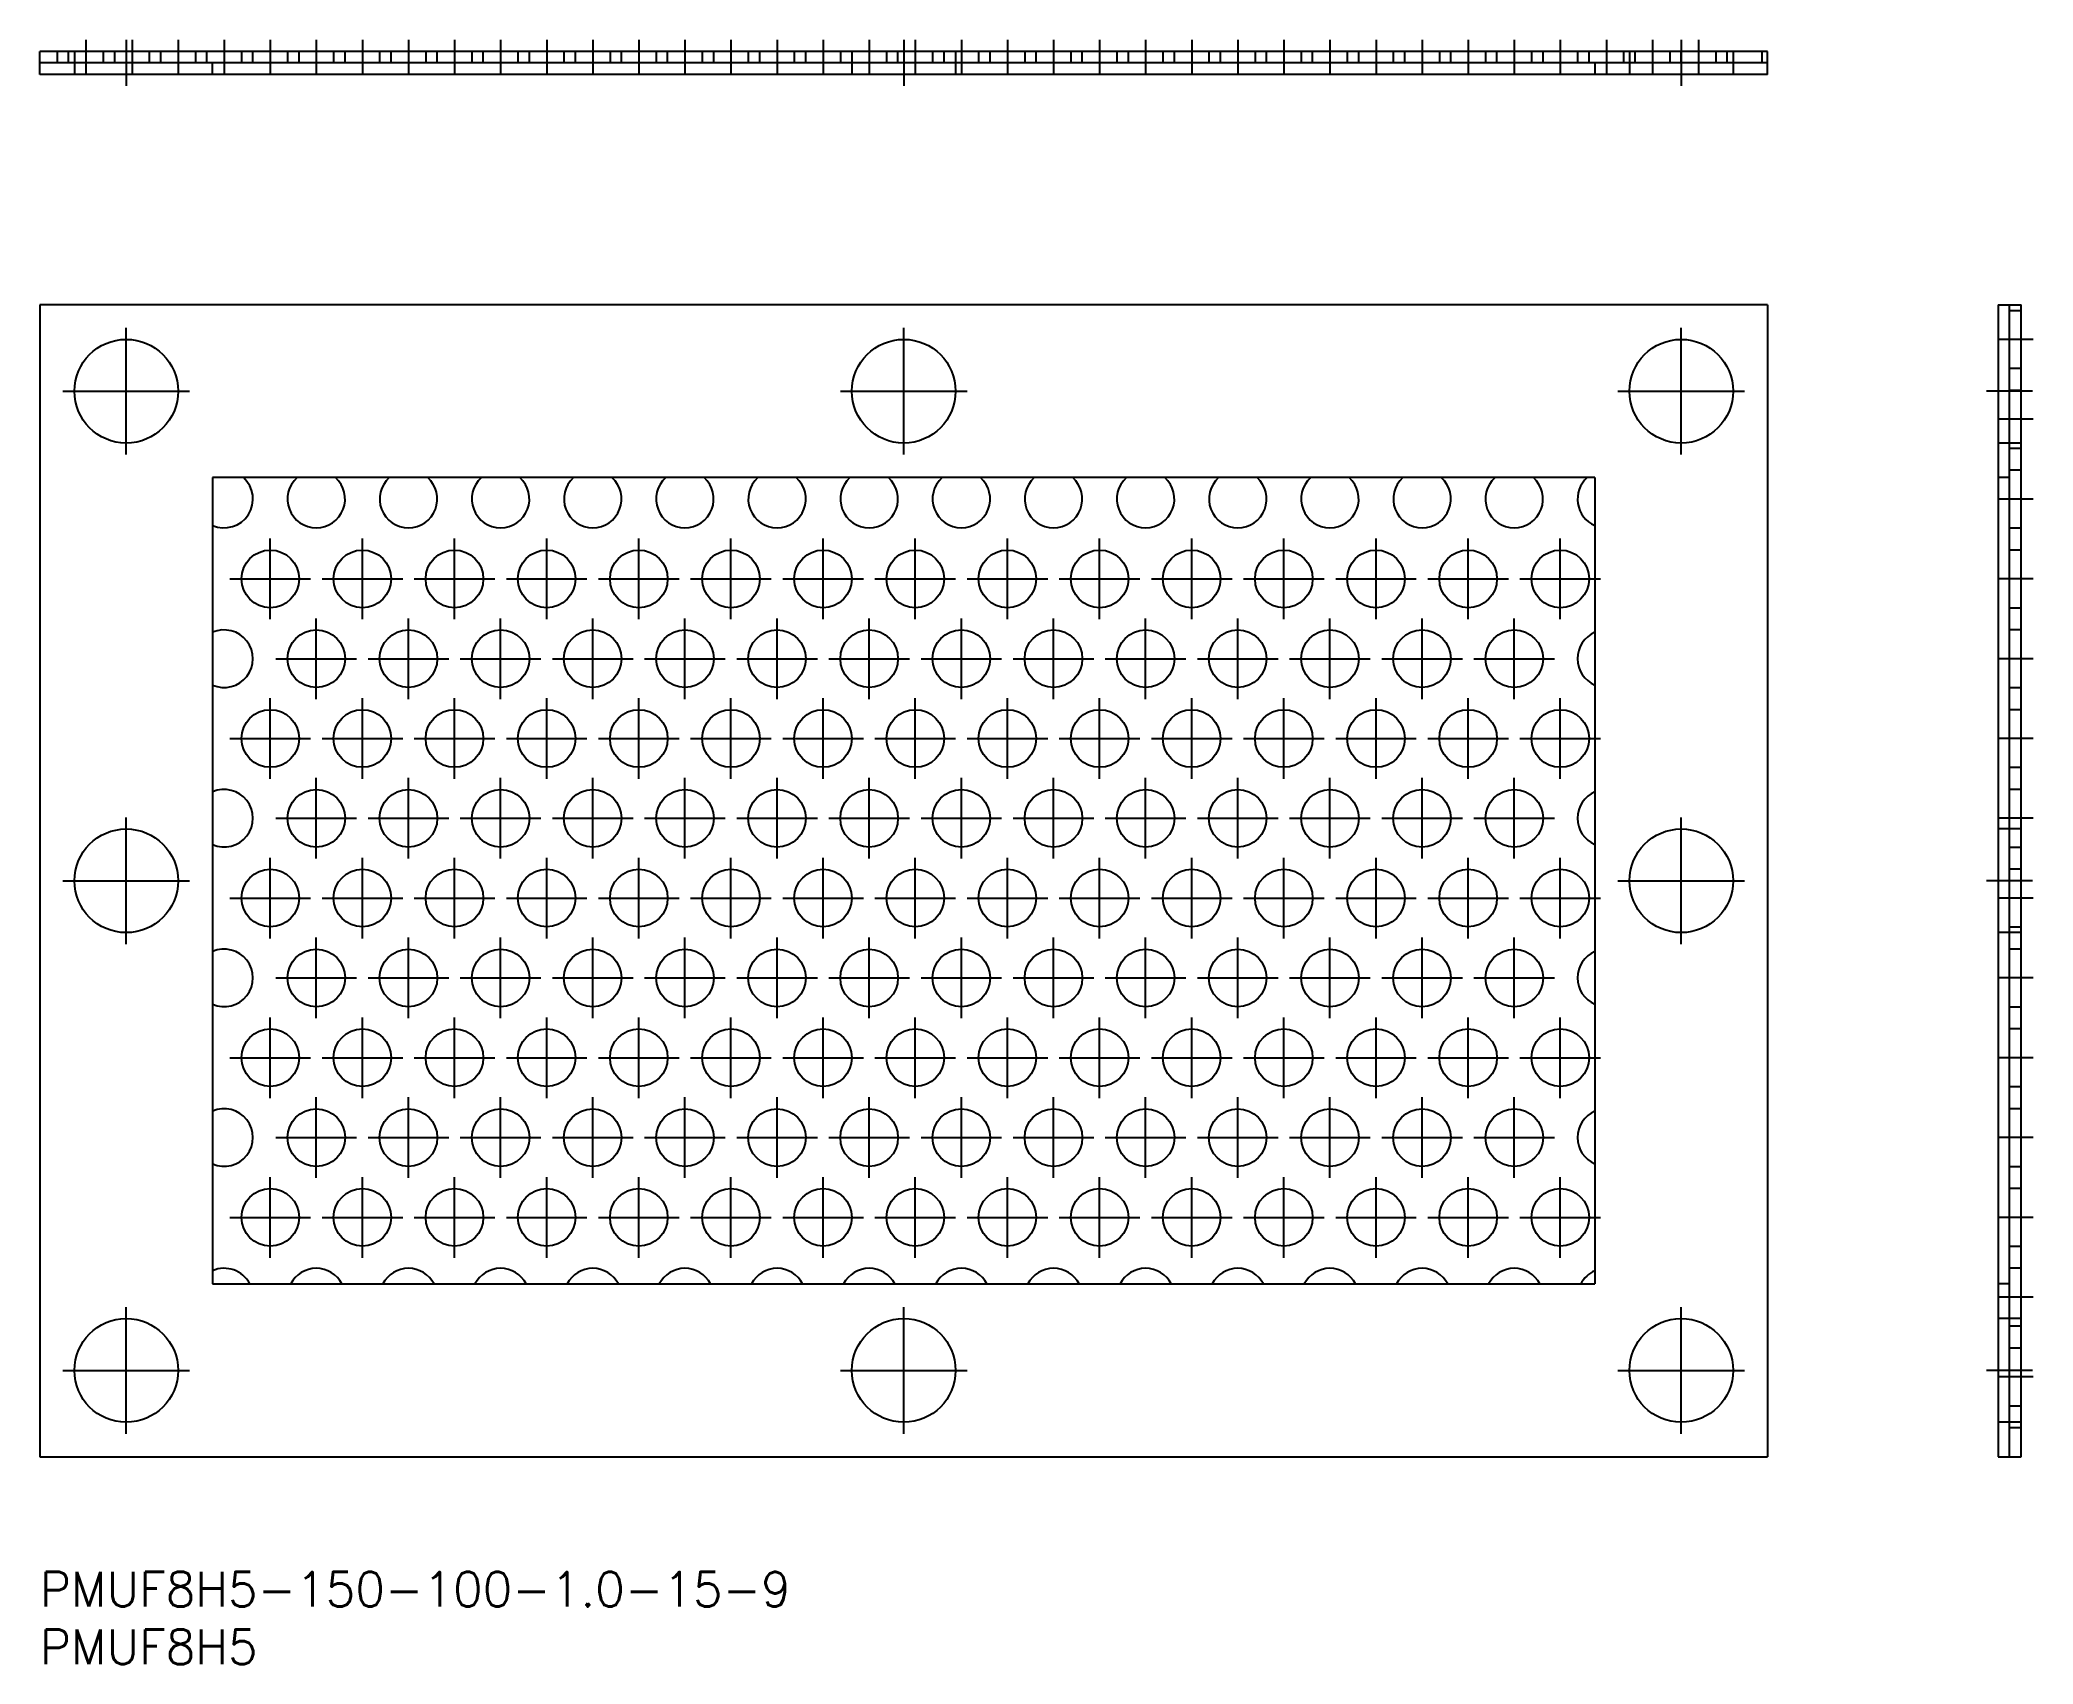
# Model space of a CAD drawing. Extents: x 0 to 173, y -8 to 133.
import ezdxf

# ---------------------------------------------------------------- set-up
doc = ezdxf.new("R2010")
doc.units = 0
doc.header["$LTSCALE"] = 0.5
doc.linetypes.add('CENTER', pattern=[50.8, 31.75, -6.35, 6.35, -6.35])
doc.linetypes.add('DASHED', pattern=[19.05, 12.7, -6.35])
for name, color, linetype in [('MSM_CENTER', 1, 'CENTER'), ('MSM_CONTINUOUS', 7, 'CONTINUOUS'), ('MSM_DASHED', 4, 'DASHED'), ('MSM_PART_NUMBER', 7, 'CONTINUOUS')]:
    doc.layers.add(name, color=color, linetype=linetype)
doc.styles.get("Standard").update_dxf_attribs({"font": 'txt.shx', "height": 3, "bigfont": 'bigfont.shx'})

# ---------------------------------------------------------------- blocks, each defined once
blk = doc.blocks.new('*U35')
at = {"layer": 'MSM_PART_NUMBER'}
blk.add_text('PMUF8H5-150-100-1.0-15-9', height=3, dxfattribs=at).set_placement((0, -3))
blk = doc.blocks.new('*U36')
at = {"layer": 'MSM_PART_NUMBER'}
blk.add_text('PMUF8H5', height=3, dxfattribs=at).set_placement((0, -8))

msp = doc.modelspace()

# ---------------------------------------------------------------- linework, layer by layer
at = {"layer": 'MSM_CENTER'}
for p, q in [((4, 133), (4, 130)), ((7.5, 133), (7.5, 129)), ((8, 133), (8, 130)), ((12, 133), (12, 130)), ((16, 133), (16, 130)), ((20, 133), (20, 130)), ((24, 133), (24, 130)), ((28, 133), (28, 130)), ((32, 133), (32, 130)), ((36, 133), (36, 130)), ((40, 133), (40, 130)), ((44, 133), (44, 130)), ((48, 133), (48, 130)), ((52, 133), (52, 130)), ((56, 133), (56, 130)), ((60, 133), (60, 130)), ((64, 133), (64, 130)), ((68, 133), (68, 130)), ((72, 133), (72, 130)), ((75, 133), (75, 129)), ((76, 133), (76, 130)), ((80, 133), (80, 130)), ((84, 133), (84, 130)), ((88, 133), (88, 130)), ((92, 133), (92, 130)), ((96, 133), (96, 130)), ((100, 133), (100, 130)), ((104, 133), (104, 130)), ((108, 133), (108, 130)), ((112, 133), (112, 130)), ((116, 133), (116, 130)), ((120, 133), (120, 130)), ((124, 133), (124, 130)), ((128, 133), (128, 130)), ((132, 133), (132, 130)), ((136, 133), (136, 130)), ((140, 133), (140, 130)), ((142.5, 133), (142.5, 129)), ((144, 133), (144, 130)), ((7.5, 97), (7.5, 108)), ((75, 97), (75, 108)), ((142.5, 97), (142.5, 108)), ((173.05, 106.99), (169.95, 106.99)), ((2, 102.5), (13, 102.5)), ((69.5, 102.5), (80.5, 102.5)), ((137, 102.5), (148, 102.5)), ((173, 102.5), (169, 102.5)), ((173.05, 100.07), (169.95, 100.07)), ((173.05, 93.14), (169.95, 93.14)), ((20, 82.71), (20, 89.71)), ((28, 82.71), (28, 89.71)), ((36, 82.71), (36, 89.71)), ((44, 82.71), (44, 89.71)), ((52, 82.71), (52, 89.71)), ((60, 82.71), (60, 89.71)), ((68, 82.71), (68, 89.71)), ((76, 82.71), (76, 89.71)), ((84, 82.71), (84, 89.71)), ((92, 82.71), (92, 89.71)), ((100, 82.71), (100, 89.71)), ((108, 82.71), (108, 89.71)), ((116, 82.71), (116, 89.71)), ((124, 82.71), (124, 89.71)), ((132, 82.71), (132, 89.71)), ((16.5, 86.21), (23.5, 86.21)), ((24.5, 86.21), (31.5, 86.21)), ((32.5, 86.21), (39.5, 86.21)), ((40.5, 86.21), (47.5, 86.21)), ((48.5, 86.21), (55.5, 86.21)), ((56.5, 86.21), (63.5, 86.21)), ((64.5, 86.21), (71.5, 86.21)), ((72.5, 86.21), (79.5, 86.21)), ((80.5, 86.21), (87.5, 86.21)), ((88.5, 86.21), (95.5, 86.21)), ((96.5, 86.21), (103.5, 86.21)), ((104.5, 86.21), (111.5, 86.21)), ((112.5, 86.21), (119.5, 86.21)), ((120.5, 86.21), (127.5, 86.21)), ((128.5, 86.21), (135.5, 86.21)), ((173.05, 86.21), (169.95, 86.21)), ((24, 75.78), (24, 82.78)), ((32, 75.78), (32, 82.78)), ((40, 75.78), (40, 82.78)), ((48, 75.78), (48, 82.78)), ((56, 75.78), (56, 82.78)), ((64, 75.78), (64, 82.78)), ((72, 75.78), (72, 82.78)), ((80, 75.78), (80, 82.78)), ((88, 75.78), (88, 82.78)), ((96, 75.78), (96, 82.78)), ((104, 75.78), (104, 82.78)), ((112, 75.78), (112, 82.78)), ((120, 75.78), (120, 82.78)), ((128, 75.78), (128, 82.78)), ((20.5, 79.28), (27.5, 79.28)), ((28.5, 79.28), (35.5, 79.28)), ((36.5, 79.28), (43.5, 79.28)), ((44.5, 79.28), (51.5, 79.28)), ((52.5, 79.28), (59.5, 79.28)), ((60.5, 79.28), (67.5, 79.28)), ((68.5, 79.28), (75.5, 79.28)), ((76.5, 79.28), (83.5, 79.28)), ((84.5, 79.28), (91.5, 79.28)), ((92.5, 79.28), (99.5, 79.28)), ((100.5, 79.28), (107.5, 79.28)), ((108.5, 79.28), (115.5, 79.28)), ((116.5, 79.28), (123.5, 79.28)), ((124.5, 79.28), (131.5, 79.28)), ((173.05, 79.28), (169.95, 79.28)), ((20, 68.85), (20, 75.85)), ((28, 68.85), (28, 75.85)), ((36, 68.85), (36, 75.85)), ((44, 68.85), (44, 75.85)), ((52, 68.85), (52, 75.85)), ((60, 68.85), (60, 75.85)), ((68, 68.85), (68, 75.85)), ((76, 68.85), (76, 75.85)), ((84, 68.85), (84, 75.85)), ((92, 68.85), (92, 75.85)), ((100, 68.85), (100, 75.85)), ((108, 68.85), (108, 75.85)), ((116, 68.85), (116, 75.85)), ((124, 68.85), (124, 75.85)), ((132, 68.85), (132, 75.85)), ((16.5, 72.35), (23.5, 72.35)), ((24.5, 72.35), (31.5, 72.35)), ((32.5, 72.35), (39.5, 72.35)), ((40.5, 72.35), (47.5, 72.35)), ((48.5, 72.35), (55.5, 72.35)), ((56.5, 72.35), (63.5, 72.35)), ((64.5, 72.35), (71.5, 72.35)), ((72.5, 72.35), (79.5, 72.35)), ((80.5, 72.35), (87.5, 72.35)), ((88.5, 72.35), (95.5, 72.35)), ((96.5, 72.35), (103.5, 72.35)), ((104.5, 72.35), (111.5, 72.35)), ((112.5, 72.35), (119.5, 72.35)), ((120.5, 72.35), (127.5, 72.35)), ((128.5, 72.35), (135.5, 72.35)), ((173.05, 72.35), (169.95, 72.35)), ((24, 61.93), (24, 68.93)), ((32, 61.93), (32, 68.93)), ((40, 61.93), (40, 68.93)), ((48, 61.93), (48, 68.93)), ((56, 61.93), (56, 68.93)), ((64, 61.93), (64, 68.93)), ((72, 61.93), (72, 68.93)), ((80, 61.93), (80, 68.93)), ((88, 61.93), (88, 68.93)), ((96, 61.93), (96, 68.93)), ((104, 61.93), (104, 68.93)), ((112, 61.93), (112, 68.93)), ((120, 61.93), (120, 68.93)), ((128, 61.93), (128, 68.93)), ((7.5, 54.5), (7.5, 65.5)), ((20.5, 65.43), (27.5, 65.43)), ((28.5, 65.43), (35.5, 65.43)), ((36.5, 65.43), (43.5, 65.43)), ((44.5, 65.43), (51.5, 65.43)), ((52.5, 65.43), (59.5, 65.43)), ((60.5, 65.43), (67.5, 65.43)), ((68.5, 65.43), (75.5, 65.43)), ((76.5, 65.43), (83.5, 65.43)), ((84.5, 65.43), (91.5, 65.43)), ((92.5, 65.43), (99.5, 65.43)), ((100.5, 65.43), (107.5, 65.43)), ((108.5, 65.43), (115.5, 65.43)), ((116.5, 65.43), (123.5, 65.43)), ((124.5, 65.43), (131.5, 65.43)), ((142.5, 54.5), (142.5, 65.5)), ((173.05, 65.43), (169.95, 65.43)), ((20, 55), (20, 62)), ((28, 55), (28, 62)), ((36, 55), (36, 62)), ((44, 55), (44, 62)), ((52, 55), (52, 62)), ((60, 55), (60, 62)), ((68, 55), (68, 62)), ((76, 55), (76, 62)), ((84, 55), (84, 62)), ((92, 55), (92, 62)), ((100, 55), (100, 62)), ((108, 55), (108, 62)), ((116, 55), (116, 62)), ((124, 55), (124, 62)), ((132, 55), (132, 62)), ((2, 60), (13, 60)), ((137, 60), (148, 60)), ((173, 60), (169, 60)), ((16.5, 58.5), (23.5, 58.5)), ((24.5, 58.5), (31.5, 58.5)), ((32.5, 58.5), (39.5, 58.5)), ((40.5, 58.5), (47.5, 58.5)), ((48.5, 58.5), (55.5, 58.5)), ((56.5, 58.5), (63.5, 58.5)), ((64.5, 58.5), (71.5, 58.5)), ((72.5, 58.5), (79.5, 58.5)), ((80.5, 58.5), (87.5, 58.5)), ((88.5, 58.5), (95.5, 58.5)), ((96.5, 58.5), (103.5, 58.5)), ((104.5, 58.5), (111.5, 58.5)), ((112.5, 58.5), (119.5, 58.5)), ((120.5, 58.5), (127.5, 58.5)), ((128.5, 58.5), (135.5, 58.5)), ((173.05, 58.5), (169.95, 58.5)), ((24, 48.07), (24, 55.07)), ((32, 48.07), (32, 55.07)), ((40, 48.07), (40, 55.07)), ((48, 48.07), (48, 55.07)), ((56, 48.07), (56, 55.07)), ((64, 48.07), (64, 55.07)), ((72, 48.07), (72, 55.07)), ((80, 48.07), (80, 55.07)), ((88, 48.07), (88, 55.07)), ((96, 48.07), (96, 55.07)), ((104, 48.07), (104, 55.07)), ((112, 48.07), (112, 55.07)), ((120, 48.07), (120, 55.07)), ((128, 48.07), (128, 55.07)), ((20.5, 51.57), (27.5, 51.57)), ((28.5, 51.57), (35.5, 51.57)), ((36.5, 51.57), (43.5, 51.57)), ((44.5, 51.57), (51.5, 51.57)), ((52.5, 51.57), (59.5, 51.57)), ((60.5, 51.57), (67.5, 51.57)), ((68.5, 51.57), (75.5, 51.57)), ((76.5, 51.57), (83.5, 51.57)), ((84.5, 51.57), (91.5, 51.57)), ((92.5, 51.57), (99.5, 51.57)), ((100.5, 51.57), (107.5, 51.57)), ((108.5, 51.57), (115.5, 51.57)), ((116.5, 51.57), (123.5, 51.57)), ((124.5, 51.57), (131.5, 51.57)), ((173.05, 51.57), (169.95, 51.57)), ((20, 41.14), (20, 48.14)), ((28, 41.14), (28, 48.14)), ((36, 41.14), (36, 48.14)), ((44, 41.14), (44, 48.14)), ((52, 41.14), (52, 48.14)), ((60, 41.14), (60, 48.14)), ((68, 41.14), (68, 48.14)), ((76, 41.14), (76, 48.14)), ((84, 41.14), (84, 48.14)), ((92, 41.14), (92, 48.14)), ((100, 41.14), (100, 48.14)), ((108, 41.14), (108, 48.14)), ((116, 41.14), (116, 48.14)), ((124, 41.14), (124, 48.14)), ((132, 41.14), (132, 48.14)), ((16.5, 44.64), (23.5, 44.64)), ((24.5, 44.64), (31.5, 44.64)), ((32.5, 44.64), (39.5, 44.64)), ((40.5, 44.64), (47.5, 44.64)), ((48.5, 44.64), (55.5, 44.64)), ((56.5, 44.64), (63.5, 44.64)), ((64.5, 44.64), (71.5, 44.64)), ((72.5, 44.64), (79.5, 44.64)), ((80.5, 44.64), (87.5, 44.64)), ((88.5, 44.64), (95.5, 44.64)), ((96.5, 44.64), (103.5, 44.64)), ((104.5, 44.64), (111.5, 44.64)), ((112.5, 44.64), (119.5, 44.64)), ((120.5, 44.64), (127.5, 44.64)), ((128.5, 44.64), (135.5, 44.64)), ((173.05, 44.64), (169.95, 44.64)), ((24, 34.21), (24, 41.21)), ((32, 34.21), (32, 41.21)), ((40, 34.21), (40, 41.21)), ((48, 34.21), (48, 41.21)), ((56, 34.21), (56, 41.21)), ((64, 34.21), (64, 41.21)), ((72, 34.21), (72, 41.21)), ((80, 34.21), (80, 41.21)), ((88, 34.21), (88, 41.21)), ((96, 34.21), (96, 41.21)), ((104, 34.21), (104, 41.21)), ((112, 34.21), (112, 41.21)), ((120, 34.21), (120, 41.21)), ((128, 34.21), (128, 41.21)), ((20.5, 37.71), (27.5, 37.71)), ((28.5, 37.71), (35.5, 37.71)), ((36.5, 37.71), (43.5, 37.71)), ((44.5, 37.71), (51.5, 37.71)), ((52.5, 37.71), (59.5, 37.71)), ((60.5, 37.71), (67.5, 37.71)), ((68.5, 37.71), (75.5, 37.71)), ((76.5, 37.71), (83.5, 37.71)), ((84.5, 37.71), (91.5, 37.71)), ((92.5, 37.71), (99.5, 37.71)), ((100.5, 37.71), (107.5, 37.71)), ((108.5, 37.71), (115.5, 37.71)), ((116.5, 37.71), (123.5, 37.71)), ((124.5, 37.71), (131.5, 37.71)), ((173.05, 37.71), (169.95, 37.71)), ((20, 27.28), (20, 34.28)), ((28, 27.28), (28, 34.28)), ((36, 27.28), (36, 34.28)), ((44, 27.28), (44, 34.28)), ((52, 27.28), (52, 34.28)), ((60, 27.28), (60, 34.28)), ((68, 27.28), (68, 34.28)), ((76, 27.28), (76, 34.28)), ((84, 27.28), (84, 34.28)), ((92, 27.28), (92, 34.28)), ((100, 27.28), (100, 34.28)), ((108, 27.28), (108, 34.28)), ((116, 27.28), (116, 34.28)), ((124, 27.28), (124, 34.28)), ((132, 27.28), (132, 34.28)), ((16.5, 30.78), (23.5, 30.78)), ((24.5, 30.78), (31.5, 30.78)), ((32.5, 30.78), (39.5, 30.78)), ((40.5, 30.78), (47.5, 30.78)), ((48.5, 30.78), (55.5, 30.78)), ((56.5, 30.78), (63.5, 30.78)), ((64.5, 30.78), (71.5, 30.78)), ((72.5, 30.78), (79.5, 30.78)), ((80.5, 30.78), (87.5, 30.78)), ((88.5, 30.78), (95.5, 30.78)), ((96.5, 30.78), (103.5, 30.78)), ((104.5, 30.78), (111.5, 30.78)), ((112.5, 30.78), (119.5, 30.78)), ((120.5, 30.78), (127.5, 30.78)), ((128.5, 30.78), (135.5, 30.78)), ((173.05, 30.78), (169.95, 30.78)), ((7.5, 12), (7.5, 23)), ((75, 12), (75, 23)), ((142.5, 12), (142.5, 23)), ((173.05, 23.86), (169.95, 23.86)), ((2, 17.5), (13, 17.5)), ((69.5, 17.5), (80.5, 17.5)), ((137, 17.5), (148, 17.5)), ((173, 17.5), (169, 17.5)), ((173.05, 16.93), (169.95, 16.93))]:
    msp.add_line(p, q, dxfattribs=at)
at = {"layer": 'MSM_CONTINUOUS'}
for p, q in [((150, 132), (0, 132)), ((0, 130), (0, 132)), ((150, 130), (150, 132)), ((150, 131), (0, 131)), ((150, 130), (0, 130)), ((150, 110), (0, 110)), ((0, 110), (0, 10)), ((150, 110), (150, 10)), ((170, 110), (172, 110)), ((170, 110), (170, 10)), ((171, 10), (171, 110)), ((172, 10), (172, 110)), ((135, 95), (15, 95)), ((15, 95), (15, 25)), ((135, 95), (135, 25)), ((15, 25), (135, 25)), ((0, 10), (150, 10)), ((170, 10), (172, 10))]:
    msp.add_line(p, q, dxfattribs=at)
for centre, radius in [((7.5, 102.5), 4.5), ((75, 102.5), 4.5), ((142.5, 102.5), 4.5), ((20, 86.21), 2.5), ((28, 86.21), 2.5), ((36, 86.21), 2.5), ((44, 86.21), 2.5), ((52, 86.21), 2.5), ((60, 86.21), 2.5), ((68, 86.21), 2.5), ((76, 86.21), 2.5), ((84, 86.21), 2.5), ((92, 86.21), 2.5), ((100, 86.21), 2.5), ((108, 86.21), 2.5), ((116, 86.21), 2.5), ((124, 86.21), 2.5), ((132, 86.21), 2.5), ((24, 79.28), 2.5), ((32, 79.28), 2.5), ((40, 79.28), 2.5), ((48, 79.28), 2.5), ((56, 79.28), 2.5), ((64, 79.28), 2.5), ((72, 79.28), 2.5), ((80, 79.28), 2.5), ((88, 79.28), 2.5), ((96, 79.28), 2.5), ((104, 79.28), 2.5), ((112, 79.28), 2.5), ((120, 79.28), 2.5), ((128, 79.28), 2.5), ((20, 72.35), 2.5), ((28, 72.35), 2.5), ((36, 72.35), 2.5), ((44, 72.35), 2.5), ((52, 72.35), 2.5), ((60, 72.35), 2.5), ((68, 72.35), 2.5), ((76, 72.35), 2.5), ((84, 72.35), 2.5), ((92, 72.35), 2.5), ((100, 72.35), 2.5), ((108, 72.35), 2.5), ((116, 72.35), 2.5), ((124, 72.35), 2.5), ((132, 72.35), 2.5), ((24, 65.43), 2.5), ((32, 65.43), 2.5), ((40, 65.43), 2.5), ((48, 65.43), 2.5), ((56, 65.43), 2.5), ((64, 65.43), 2.5), ((72, 65.43), 2.5), ((80, 65.43), 2.5), ((88, 65.43), 2.5), ((96, 65.43), 2.5), ((104, 65.43), 2.5), ((112, 65.43), 2.5), ((120, 65.43), 2.5), ((128, 65.43), 2.5), ((7.5, 60), 4.5), ((142.5, 60), 4.5), ((20, 58.5), 2.5), ((28, 58.5), 2.5), ((36, 58.5), 2.5), ((44, 58.5), 2.5), ((52, 58.5), 2.5), ((60, 58.5), 2.5), ((68, 58.5), 2.5), ((76, 58.5), 2.5), ((84, 58.5), 2.5), ((92, 58.5), 2.5), ((100, 58.5), 2.5), ((108, 58.5), 2.5), ((116, 58.5), 2.5), ((124, 58.5), 2.5), ((132, 58.5), 2.5), ((24, 51.57), 2.5), ((32, 51.57), 2.5), ((40, 51.57), 2.5), ((48, 51.57), 2.5), ((56, 51.57), 2.5), ((64, 51.57), 2.5), ((72, 51.57), 2.5), ((80, 51.57), 2.5), ((88, 51.57), 2.5), ((96, 51.57), 2.5), ((104, 51.57), 2.5), ((112, 51.57), 2.5), ((120, 51.57), 2.5), ((128, 51.57), 2.5), ((20, 44.64), 2.5), ((28, 44.64), 2.5), ((36, 44.64), 2.5), ((44, 44.64), 2.5), ((52, 44.64), 2.5), ((60, 44.64), 2.5), ((68, 44.64), 2.5), ((76, 44.64), 2.5), ((84, 44.64), 2.5), ((92, 44.64), 2.5), ((100, 44.64), 2.5), ((108, 44.64), 2.5), ((116, 44.64), 2.5), ((124, 44.64), 2.5), ((132, 44.64), 2.5), ((24, 37.71), 2.5), ((32, 37.71), 2.5), ((40, 37.71), 2.5), ((48, 37.71), 2.5), ((56, 37.71), 2.5), ((64, 37.71), 2.5), ((72, 37.71), 2.5), ((80, 37.71), 2.5), ((88, 37.71), 2.5), ((96, 37.71), 2.5), ((104, 37.71), 2.5), ((112, 37.71), 2.5), ((120, 37.71), 2.5), ((128, 37.71), 2.5), ((20, 30.78), 2.5), ((28, 30.78), 2.5), ((36, 30.78), 2.5), ((44, 30.78), 2.5), ((52, 30.78), 2.5), ((60, 30.78), 2.5), ((68, 30.78), 2.5), ((76, 30.78), 2.5), ((84, 30.78), 2.5), ((92, 30.78), 2.5), ((100, 30.78), 2.5), ((108, 30.78), 2.5), ((116, 30.78), 2.5), ((124, 30.78), 2.5), ((132, 30.78), 2.5), ((7.5, 17.5), 4.5), ((75, 17.5), 4.5), ((142.5, 17.5), 4.5)]:
    msp.add_circle(centre, radius, dxfattribs=at)
for centre, start, end in [((16, 93.14), 246.4218, 48.1269), ((24, 93.14), 131.8731, 48.1269), ((32, 93.14), 131.8731, 48.1269), ((40, 93.14), 131.8731, 48.1269), ((48, 93.14), 131.8731, 48.1269), ((56, 93.14), 131.8731, 48.1269), ((64, 93.14), 131.8731, 48.1269), ((72, 93.14), 131.8731, 48.1269), ((80, 93.14), 131.8731, 48.1269), ((88, 93.14), 131.8731, 48.1269), ((96, 93.14), 131.8731, 48.1269), ((104, 93.14), 131.8731, 48.1269), ((112, 93.14), 131.8731, 48.1269), ((120, 93.14), 131.8731, 48.1269), ((128, 93.14), 131.8731, 48.1269), ((136, 93.14), 131.8731, 246.4218), ((16, 79.28), 246.4218, 113.5782), ((136, 79.28), 113.5782, 246.4218), ((16, 65.43), 246.4218, 113.5782), ((136, 65.43), 113.5782, 246.4218), ((16, 51.57), 246.4218, 113.5782), ((136, 51.57), 113.5782, 246.4218), ((16, 37.71), 246.4218, 113.5782), ((136, 37.71), 113.5782, 246.4218), ((16, 23.86), 27.2219, 113.5782), ((24, 23.86), 27.2219, 152.7781), ((32, 23.86), 27.2219, 152.7781), ((40, 23.86), 27.2219, 152.7781), ((48, 23.86), 27.2219, 152.7781), ((56, 23.86), 27.2219, 152.7781), ((64, 23.86), 27.2219, 152.7781), ((72, 23.86), 27.2219, 152.7781), ((80, 23.86), 27.2219, 152.7781), ((88, 23.86), 27.2219, 152.7781), ((96, 23.86), 27.2219, 152.7781), ((104, 23.86), 27.2219, 152.7781), ((112, 23.86), 27.2219, 152.7781), ((120, 23.86), 27.2219, 152.7781), ((128, 23.86), 27.2219, 152.7781), ((136, 23.86), 113.5782, 152.7781)]:
    msp.add_arc(centre, 2.5, start, end, dxfattribs=at)
at = {"layer": 'MSM_DASHED'}
for p, q in [((1.5, 132), (1.5, 131)), ((2.5, 131), (2.5, 132)), ((3, 132), (3, 130)), ((5.5, 132), (5.5, 131)), ((6.5, 131), (6.5, 132)), ((9.5, 132), (9.5, 131)), ((10.5, 131), (10.5, 132)), ((12, 132), (12, 130)), ((13.5, 132), (13.5, 131)), ((14.5, 131), (14.5, 132)), ((17.5, 132), (17.5, 131)), ((18.5, 131), (18.5, 132)), ((21.5, 132), (21.5, 131)), ((22.5, 131), (22.5, 132)), ((25.5, 132), (25.5, 131)), ((26.5, 131), (26.5, 132)), ((29.5, 132), (29.5, 131)), ((30.5, 131), (30.5, 132)), ((33.5, 132), (33.5, 131)), ((34.5, 131), (34.5, 132)), ((37.5, 132), (37.5, 131)), ((38.5, 131), (38.5, 132)), ((41.5, 132), (41.5, 131)), ((42.5, 131), (42.5, 132)), ((45.5, 132), (45.5, 131)), ((46.5, 131), (46.5, 132)), ((49.5, 132), (49.5, 131)), ((50.5, 131), (50.5, 132)), ((53.5, 132), (53.5, 131)), ((54.5, 131), (54.5, 132)), ((57.5, 132), (57.5, 131)), ((58.5, 131), (58.5, 132)), ((61.5, 132), (61.5, 131)), ((62.5, 131), (62.5, 132)), ((65.5, 132), (65.5, 131)), ((66.5, 131), (66.5, 132)), ((69.5, 132), (69.5, 131)), ((70.5, 132), (70.5, 130)), ((73.5, 132), (73.5, 131)), ((74.5, 131), (74.5, 132)), ((77.5, 132), (77.5, 131)), ((78.5, 131), (78.5, 132)), ((79.5, 132), (79.5, 130)), ((81.5, 132), (81.5, 131)), ((82.5, 131), (82.5, 132)), ((85.5, 132), (85.5, 131)), ((86.5, 131), (86.5, 132)), ((89.5, 132), (89.5, 131)), ((90.5, 131), (90.5, 132)), ((93.5, 132), (93.5, 131)), ((94.5, 131), (94.5, 132)), ((97.5, 132), (97.5, 131)), ((98.5, 131), (98.5, 132)), ((101.5, 132), (101.5, 131)), ((102.5, 131), (102.5, 132)), ((105.5, 132), (105.5, 131)), ((106.5, 131), (106.5, 132)), ((109.5, 132), (109.5, 131)), ((110.5, 131), (110.5, 132)), ((113.5, 132), (113.5, 131)), ((114.5, 131), (114.5, 132)), ((117.5, 132), (117.5, 131)), ((118.5, 131), (118.5, 132)), ((121.5, 132), (121.5, 131)), ((122.5, 131), (122.5, 132)), ((125.5, 132), (125.5, 131)), ((126.5, 131), (126.5, 132)), ((129.5, 132), (129.5, 131)), ((130.5, 131), (130.5, 132)), ((133.5, 132), (133.5, 131)), ((134.5, 131), (134.5, 132)), ((137.5, 132), (137.5, 131)), ((138, 132), (138, 130)), ((138.5, 131), (138.5, 132)), ((141.5, 132), (141.5, 131)), ((142.5, 131), (142.5, 132)), ((145.5, 132), (145.5, 131)), ((146.5, 131), (146.5, 132)), ((147, 132), (147, 130)), ((149.5, 132), (149.5, 131)), ((15, 130), (15, 131)), ((135, 131), (135, 130)), ((172, 109.49), (171, 109.49)), ((172, 107), (170, 107)), ((171, 104.49), (172, 104.49)), ((172, 102.57), (171, 102.57)), ((172, 98), (170, 98)), ((171, 97.57), (172, 97.57)), ((172, 95.64), (171, 95.64)), ((171, 95), (170, 95)), ((171, 90.64), (172, 90.64)), ((172, 88.71), (171, 88.71)), ((171, 83.71), (172, 83.71)), ((172, 81.78), (171, 81.78)), ((171, 76.78), (172, 76.78)), ((172, 74.85), (171, 74.85)), ((171, 69.85), (172, 69.85)), ((172, 67.93), (171, 67.93)), ((172, 64.5), (170, 64.5)), ((171, 62.93), (172, 62.93)), ((172, 61), (171, 61)), ((172, 55.5), (170, 55.5)), ((171, 56), (172, 56)), ((172, 54.07), (171, 54.07)), ((171, 49.07), (172, 49.07)), ((172, 47.14), (171, 47.14)), ((171, 42.14), (172, 42.14)), ((172, 40.21), (171, 40.21)), ((171, 35.21), (172, 35.21)), ((172, 33.28), (171, 33.28)), ((171, 28.28), (172, 28.28)), ((172, 26.36), (171, 26.36)), ((171, 25), (170, 25)), ((172, 22), (170, 22)), ((171, 21.36), (172, 21.36)), ((172, 19.43), (171, 19.43)), ((171, 14.43), (172, 14.43)), ((172, 13), (170, 13)), ((172, 12.5), (171, 12.5))]:
    msp.add_line(p, q, dxfattribs=at)

# ---------------------------------------------------------------- block references
at = {"layer": 'MSM_CONTINUOUS'}
for name in ['*U35', '*U36']:
    msp.add_blockref(name, (0, 0), dxfattribs=at)

doc.saveas('drawing.dxf')
